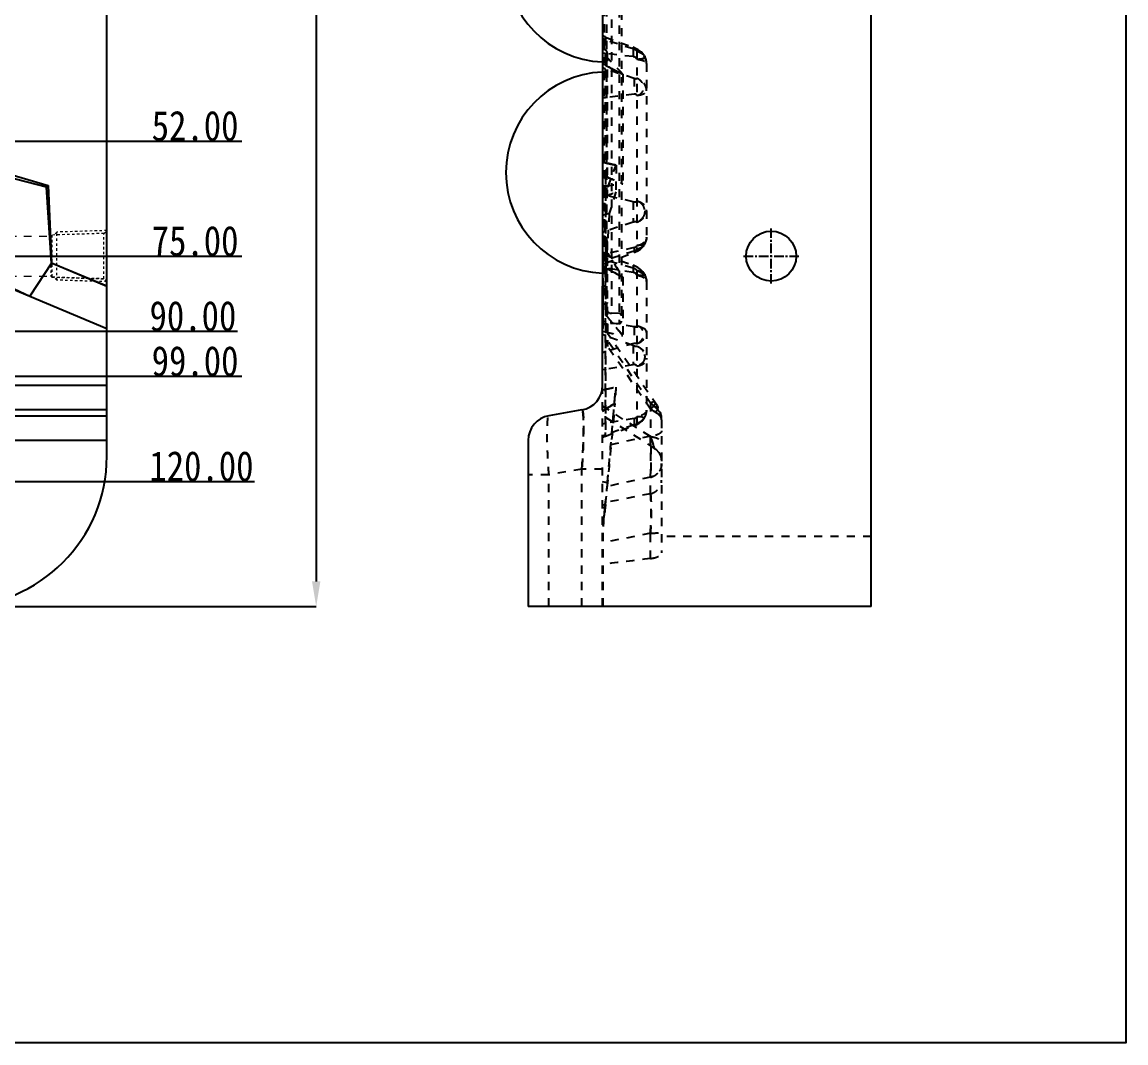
# Model space of a CAD drawing. Header units: millimetres. Extents: x 2667 to 4588, y -8940 to -2822.
# Drawn here: x 3522.6 to 3743.2, y -5949.6 to -5745.6 of the extents above; entities that cross this region are included whole.
import ezdxf

# ---------------------------------------------------------------- set-up
doc = ezdxf.new("R2010")
doc.units = ezdxf.units.MM
doc.header["$LTSCALE"] = 16.335
doc.header["$PDMODE"] = 3
doc.header["$PDSIZE"] = 8
doc.linetypes.add('CENTER', pattern=[0.6, 0.375, -0.075, 0.075, -0.075])
doc.linetypes.add('HIDDEN', pattern=[0.2, 0.1, -0.1])
doc.layers.get('0').update_dxf_attribs({"linetype": 'CONTINUOUS'})
doc.layers.get('Defpoints').update_dxf_attribs({"linetype": 'CONTINUOUS'})
doc.layers.add('cool', color=153, linetype='HIDDEN', lineweight=9)
doc.layers.add('dim', color=82, linetype='CONTINUOUS', lineweight=9)
doc.layers.add('DEFAULT_2', color=8, linetype='HIDDEN')
doc.styles.get("Standard").update_dxf_attribs({"font": 'txt', "width": 0.85})
doc.dimstyles.new('mold', dxfattribs={"dimtxt": 10, "dimasz": 5, "dimexe": 0, "dimexo": 0, "dimgap": 0, "dimtad": 1, "dimzin": 1, "dimdsep": 46, "dimtxsty": 'Standard', "dimcen": 0, "dimclrd": 4, "dimclre": 4, "dimclrt": 6, "dimazin": 0, "dimtfac": 1, "dimtofl": 0, "dimtmove": 0, "dimatfit": 3, "dimfxl": 0, "dimarcsym": 0})

# ---------------------------------------------------------------- blocks, each defined once
blk = doc.blocks.new('cool_jt_f11')
at = {"layer": 'cool', "ltscale": 0.3}
for p, q in [((0, 5.11), (0.58, 4.53)), ((0, 5.11), (10, 4.8)), ((0.58, 4.53), (0.58, -4.53)), ((11, 4.21), (0.58, 4.53)), ((0.58, 4.53), (11, 4.21)), ((10, 4.8), (10.58, 4.22)), ((10, 4.8), (10, -4.8)), ((11.21, 4), (11, 4.21)), ((11, -4.21), (11, 4.21)), ((11.21, -4), (11.21, 4)), ((0.58, -4.53), (11, -4.21)), ((10, -4.8), (10.58, -4.22)), ((11, -4.21), (11.21, -4)), ((0.58, -4.53), (0, -5.11)), ((0, -5.11), (10, -4.8))]:
    blk.add_line(p, q, dxfattribs=at)
blk = doc.blocks.new('02')
at = {"color": 1, "linetype": 'CENTER', "ltscale": 1.803734}
blk.add_line((2807.47, 2890.51), (3167.47, 2890.51), dxfattribs=at)
at = {"layer": 'cool', "ltscale": 0.932966}
for p, q in [((2818.68, 2894.51), (3156.26, 2894.51)), ((2818.68, 2886.51), (3156.26, 2886.51))]:
    blk.add_line(p, q, dxfattribs=at)
at = {"layer": 'cool', "ltscale": 0.932966, "rotation": 180}
blk.add_blockref('cool_jt_f11', (3167.47, 2890.51), dxfattribs=at)
blk = doc.blocks.new('*D413')
at = {"color": 4, "linetype": 'Continuous', "lineweight": -2}
for p, q in [((3495.37, -5572.4), (3581.4, -5572.4)), ((3581.4, -5577.4), (3581.4, -5857.4)), ((3489.33, -5862.4), (3581.4, -5862.4))]:
    blk.add_line(p, q, dxfattribs=at)
at = {"color": 4}
for points in [[(3580.57, -5577.4), (3582.24, -5577.4), (3581.4, -5572.4)], [(3580.57, -5857.4), (3582.24, -5857.4), (3581.4, -5862.4)]]:
    blk.add_solid(points, dxfattribs=at)
at = {"layer": 'Defpoints', "color": 0}
for p in [(3495.37, -5572.4), (3489.33, -5862.4), (3581.4, -5862.4)]:
    blk.add_point(p, dxfattribs=at)
at = {"color": 6, "insert": (3576.4, -5675.22), "char_height": 10, "attachment_point": 5, "rotation": 90}
blk.add_mtext('290.00', dxfattribs=at)
blk = doc.blocks.new('*D423')
at = {"layer": 'Defpoints', "color": 0}
for p in [(3359.56, -5717.4), (3499.96, -5769.4), (3547.85, -5769.4)]:
    blk.add_point(p, dxfattribs=at)
at = {"layer": 'dim', "color": 4, "lineweight": -2}
blk.add_line((3499.96, -5769.4), (3566.55, -5769.4), dxfattribs=at)
at = {"layer": 'dim', "color": 6, "insert": (3557.2, -5766.4), "char_height": 6, "attachment_point": 5}
blk.add_mtext('52.00', dxfattribs=at)
blk = doc.blocks.new('*D424')
at = {"layer": 'Defpoints', "color": 0}
for p in [(3359.56, -5717.4), (3481.71, -5792.4), (3547.85, -5792.4)]:
    blk.add_point(p, dxfattribs=at)
at = {"layer": 'dim', "color": 4, "lineweight": -2}
blk.add_line((3481.71, -5792.4), (3566.55, -5792.4), dxfattribs=at)
at = {"layer": 'dim', "color": 6, "insert": (3557.2, -5789.4), "char_height": 6, "attachment_point": 5}
blk.add_mtext('75.00', dxfattribs=at)
blk = doc.blocks.new('*D425')
at = {"layer": 'Defpoints', "color": 0}
for p in [(3359.56, -5717.4), (3461.96, -5807.4), (3547.85, -5807.4)]:
    blk.add_point(p, dxfattribs=at)
at = {"layer": 'dim', "color": 4, "lineweight": -2}
blk.add_line((3461.96, -5807.4), (3565.7, -5807.4), dxfattribs=at)
at = {"layer": 'dim', "color": 6, "insert": (3556.77, -5804.4), "char_height": 6, "attachment_point": 5}
blk.add_mtext('90.00', dxfattribs=at)
blk = doc.blocks.new('*D426')
at = {"layer": 'Defpoints', "color": 0}
for p in [(3359.56, -5717.4), (3391.96, -5816.4), (3547.85, -5816.4)]:
    blk.add_point(p, dxfattribs=at)
at = {"layer": 'dim', "color": 4, "lineweight": -2}
blk.add_line((3391.96, -5816.4), (3566.55, -5816.4), dxfattribs=at)
at = {"layer": 'dim', "color": 6, "insert": (3557.2, -5813.4), "char_height": 6, "attachment_point": 5}
blk.add_mtext('99.00', dxfattribs=at)
blk = doc.blocks.new('*D427')
at = {"layer": 'Defpoints', "color": 0}
for p in [(3359.56, -5717.4), (3518.36, -5837.4), (3547.85, -5837.4)]:
    blk.add_point(p, dxfattribs=at)
at = {"layer": 'dim', "color": 4, "lineweight": -2}
blk.add_line((3518.36, -5837.4), (3569.1, -5837.4), dxfattribs=at)
at = {"layer": 'dim', "color": 6, "insert": (3558.47, -5834.4), "char_height": 6, "attachment_point": 5}
blk.add_mtext('120.00', dxfattribs=at)

msp = doc.modelspace()

# ---------------------------------------------------------------- linework, layer by layer
at = {"color": 7, "linetype": 'Continuous'}
for p, q in [((3692.317, -5862.397), (3692.317, -5572.397)), ((3539.564, -5832.397), (3539.564, -5602.397)), ((3638.627, -5681.045), (3638.627, -5798.391)), ((3527.493, -5778.587), (3510.532, -5774.245)), ((3512.016, -5773.652), (3527.857, -5778.302)), ((3527.493, -5778.587), (3527.857, -5778.302)), ((3528.488, -5793.827), (3527.493, -5778.587)), ((3527.857, -5778.302), (3528.514, -5793.753)), ((3528.519, -5793.794), (3524.168, -5800.407)), ((3528.477, -5793.779), (3528.514, -5793.753)), ((3528.514, -5793.753), (3539.564, -5798.391)), ((3539.564, -5798.43), (3528.519, -5793.794)), ((3638.727, -5798.43), (3638.627, -5798.391)), ((3638.627, -5818.201), (3638.627, -5798.43)), ((3638.727, -5806.87), (3638.727, -5798.43)), ((3539.564, -5806.909), (3520.879, -5799.066)), ((3521.036, -5798.956), (3524.168, -5800.407)), ((3524.168, -5800.407), (3539.564, -5806.87)), ((3638.727, -5799.042), (3638.627, -5799.066)), ((3638.727, -5806.87), (3638.627, -5806.909)), ((3512.111, -5818.201), (3539.564, -5818.201)), ((3539.564, -5823.125), (3512.111, -5823.125)), ((3634.495, -5823.125), (3627.909, -5824.287)), ((3513.272, -5824.287), (3539.564, -5824.287)), ((3539.564, -5829.211), (3513.272, -5829.211)), ((3623.777, -5829.211), (3623.777, -5862.397)), ((3692.317, -5862.397), (3623.777, -5862.397))]:
    msp.add_line(p, q, dxfattribs=at)
at = {"color": 1, "linetype": 'CENTER', "ltscale": 0.310989}
for p, q in [((3672.317, -5797.897), (3672.317, -5786.897)), ((3666.817, -5792.397), (3677.817, -5792.397))]:
    msp.add_line(p, q, dxfattribs=at)
msp.add_lwpolyline([(3112.835, -5493.693), (3743.206, -5493.693), (3743.206, -5949.604), (3112.835, -5949.604)], close=True)
msp.add_circle((3672.317, -5792.397), 5)
at = {"color": 7, "linetype": 'Continuous'}
for centre, radius, start, end in [((3639.415, -5733.502), 20.1, 92.25433, 267.74567), ((3639.415, -5775.712), 20.1, 92.25433, 267.74567), ((3633.627, -5818.201), 5, 280, 0), ((3628.777, -5829.211), 5, 100, 180), ((3509.564, -5832.397), 30, 270, 0)]:
    msp.add_arc(centre, radius, start, end, dxfattribs=at)
at = {"layer": 'DEFAULT_2', "color": 8, "linetype": 'HIDDEN'}
for p, q in [((3641.936, -5618.923), (3641.936, -5805.87)), ((3642.43, -5619.425), (3642.43, -5805.368)), ((3639.415, -5621.982), (3639.415, -5802.811)), ((3640.402, -5620.977), (3640.402, -5803.816)), ((3638.924, -5713.408), (3638.924, -5753.596)), ((3639.115, -5748.594), (3638.627, -5748.367)), ((3639.115, -5749.173), (3638.627, -5748.973)), ((3639.115, -5748.594), (3639.115, -5773.749)), ((3639.227, -5748.658), (3639.115, -5748.594)), ((3639.227, -5748.658), (3639.227, -5773.768)), ((3639.227, -5748.658), (3644.718, -5750.656)), ((3644.718, -5750.985), (3639.227, -5749.228)), ((3639.115, -5751.911), (3638.627, -5751.841)), ((3644.718, -5752.54), (3639.227, -5751.93)), ((3639.577, -5751.835), (3639.577, -5776.184)), ((3645.104, -5750.817), (3644.718, -5750.656)), ((3644.718, -5750.656), (3644.718, -5752.54)), ((3645.453, -5751.436), (3645.453, -5791.063)), ((3646.976, -5752.331), (3646.976, -5752.331)), ((3638.79, -5753.943), (3638.627, -5753.834)), ((3638.627, -5753.834), (3638.952, -5754.053)), ((3639.115, -5754.988), (3638.627, -5754.788)), ((3639.115, -5754.162), (3638.79, -5753.943)), ((3638.952, -5754.053), (3639.115, -5754.162)), ((3639.227, -5754.253), (3639.31, -5754.297)), ((3639.31, -5754.297), (3639.414, -5754.351)), ((3639.414, -5754.351), (3639.577, -5754.436)), ((3639.577, -5754.436), (3640.377, -5754.855)), ((3647.427, -5753.914), (3647.427, -5788.585)), ((3638.924, -5755.618), (3638.924, -5795.806)), ((3644.949, -5756.874), (3639.227, -5755.044)), ((3640.377, -5754.855), (3641.124, -5755.245)), ((3641.124, -5755.245), (3641.534, -5755.458)), ((3641.534, -5755.458), (3642.429, -5755.925)), ((3642.429, -5755.925), (3642.698, -5756.065)), ((3642.698, -5756.065), (3642.698, -5777.945)), ((3644.949, -5756.874), (3644.949, -5760.038)), ((3639.115, -5760.737), (3638.627, -5760.812)), ((3644.949, -5760.038), (3639.227, -5760.717)), ((3638.627, -5773.652), (3639.115, -5773.749)), ((3639.227, -5773.768), (3639.415, -5773.81)), ((3639.415, -5773.81), (3639.577, -5773.847)), ((3639.661, -5778.587), (3641.339, -5774.245)), ((3639.115, -5775.357), (3639.115, -5828.405)), ((3639.227, -5776.462), (3639.227, -5828.342)), ((3639.227, -5776.462), (3639.422, -5776.546)), ((3639.661, -5778.587), (3638.627, -5778.302)), ((3638.627, -5778.447), (3639.115, -5778.375)), ((3638.728, -5793.827), (3639.661, -5778.587)), ((3639.115, -5780.239), (3638.627, -5780.095)), ((3638.627, -5780.713), (3639.115, -5780.489)), ((3638.79, -5780.638), (3638.627, -5780.713)), ((3638.861, -5780.606), (3638.79, -5780.638)), ((3638.953, -5780.564), (3638.861, -5780.606)), ((3639.115, -5780.489), (3638.953, -5780.564)), ((3644.719, -5781.542), (3639.227, -5780.279)), ((3639.415, -5780.354), (3639.227, -5780.434)), ((3641.287, -5779.55), (3639.94, -5783.892)), ((3644.719, -5781.542), (3644.719, -5785.636)), ((3639.94, -5783.892), (3638.627, -5784.254)), ((3639.94, -5783.892), (3639.073, -5798.956)), ((3644.719, -5785.636), (3639.227, -5787.392)), ((3639.115, -5787.448), (3638.627, -5787.648)), ((3639.577, -5789.447), (3639.577, -5804.308)), ((3639.115, -5792.141), (3638.627, -5791.913)), ((3639.115, -5792.002), (3638.627, -5792.142)), ((3639.227, -5792.205), (3639.115, -5792.141)), ((3644.949, -5790.683), (3639.227, -5791.963)), ((3644.949, -5791.377), (3639.227, -5793.207)), ((3639.227, -5793.777), (3644.949, -5791.695)), ((3639.227, -5792.205), (3644.712, -5794.201)), ((3644.949, -5790.683), (3644.949, -5791.695)), ((3646.806, -5790.413), (3646.806, -5790.413)), ((3639.115, -5793.185), (3638.627, -5793.008)), ((3639.115, -5793.263), (3638.627, -5793.463)), ((3638.731, -5793.779), (3638.627, -5793.753)), ((3639.115, -5793.841), (3638.627, -5794.069)), ((3638.79, -5794.395), (3638.627, -5794.28)), ((3638.627, -5794.28), (3638.952, -5794.51)), ((3638.727, -5798.43), (3638.727, -5793.794)), ((3639.115, -5794.624), (3638.79, -5794.395)), ((3638.952, -5794.51), (3639.115, -5794.624)), ((3639.227, -5793.777), (3639.115, -5793.841)), ((3644.713, -5794.795), (3639.227, -5793.235)), ((3644.713, -5794.201), (3644.713, -5795.661)), ((3639.115, -5794.71), (3638.627, -5794.604)), ((3639.227, -5794.72), (3639.414, -5794.823)), ((3644.713, -5795.661), (3639.227, -5794.739)), ((3639.414, -5794.823), (3639.577, -5794.913)), ((3639.577, -5794.913), (3640.035, -5795.164)), ((3640.035, -5795.164), (3640.377, -5795.351)), ((3640.377, -5795.351), (3641.012, -5795.699)), ((3641.012, -5795.699), (3641.534, -5795.983)), ((3641.534, -5795.983), (3642.429, -5796.471)), ((3642.429, -5796.471), (3642.698, -5796.617)), ((3642.698, -5796.617), (3642.698, -5808.278)), ((3645.453, -5795.281), (3645.453, -5825.846)), ((3647.033, -5796.006), (3647.033, -5796.006)), ((3638.627, -5798.391), (3638.627, -5798.43)), ((3647.427, -5797.492), (3647.427, -5823.174)), ((3639.073, -5798.956), (3638.727, -5799.042)), ((3639.073, -5798.956), (3638.727, -5800.407)), ((3639.115, -5805.533), (3638.627, -5805.428)), ((3639.227, -5804.054), (3639.492, -5804.378)), ((3644.953, -5806.525), (3639.227, -5805.563)), ((3641.936, -5803.843), (3640.402, -5803.816)), ((3641.936, -5805.87), (3638.627, -5805.928)), ((3638.627, -5807.402), (3639.115, -5807.532)), ((3639.627, -5805.903), (3639.627, -5810.468)), ((3644.953, -5806.525), (3644.953, -5809.824)), ((3639.115, -5808.277), (3638.627, -5808.059)), ((3644.724, -5810.249), (3639.227, -5808.337)), ((3644.953, -5809.824), (3639.227, -5811.481)), ((3649.547, -5822.272), (3639.627, -5807.843)), ((3648.204, -5821.788), (3639.627, -5809.313)), ((3639.115, -5811.532), (3638.627, -5811.713)), ((3648.204, -5822.943), (3639.627, -5810.468)), ((3644.724, -5810.249), (3644.724, -5814.086)), ((3644.724, -5814.086), (3639.227, -5815.01)), ((3639.115, -5815.039), (3638.627, -5815.144)), ((3638.627, -5862.397), (3638.627, -5818.201)), ((3641.002, -5821.81), (3641.271, -5818.569)), ((3639.115, -5819.049), (3638.627, -5819.209)), ((3648.204, -5828.446), (3638.627, -5822.374)), ((3638.627, -5823.365), (3639.115, -5823.027)), ((3638.953, -5823.139), (3638.79, -5823.252)), ((3639.115, -5823.027), (3638.953, -5823.139)), ((3639.866, -5822.565), (3639.227, -5822.937)), ((3640.142, -5822.405), (3639.866, -5822.565)), ((3640.504, -5822.193), (3640.142, -5822.405)), ((3641.139, -5821.821), (3640.504, -5822.193)), ((3640.994, -5821.909), (3641.002, -5821.81)), ((3648.204, -5821.788), (3648.204, -5828.446)), ((3638.79, -5823.252), (3638.627, -5823.365)), ((3649.033, -5830.807), (3638.627, -5824.209)), ((3644.945, -5824.846), (3639.227, -5825.807)), ((3644.945, -5824.846), (3644.945, -5826.26)), ((3646.705, -5825.126), (3646.705, -5825.126)), ((3650.427, -5825.105), (3650.427, -5851.65)), ((3639.115, -5825.836), (3638.627, -5825.942)), ((3644.945, -5826.126), (3639.227, -5828.1)), ((3639.227, -5828.342), (3644.945, -5826.26)), ((3639.115, -5828.161), (3638.627, -5828.377)), ((3648.204, -5828.39), (3638.627, -5830.411)), ((3639.115, -5828.405), (3638.627, -5828.633)), ((3639.227, -5828.342), (3639.115, -5828.405)), ((3627.909, -5836.104), (3623.777, -5836.104)), ((3634.495, -5834.943), (3627.909, -5836.104)), ((3627.909, -5862.397), (3627.909, -5836.104)), ((3638.627, -5834.943), (3634.495, -5834.943)), ((3634.495, -5862.397), (3634.495, -5834.943)), ((3648.204, -5836.578), (3638.627, -5838.598)), ((3639.585, -5837.705), (3638.627, -5837.499)), ((3648.204, -5839.877), (3648.204, -5836.578)), ((3648.204, -5839.877), (3638.627, -5841.751)), ((3639.221, -5842.015), (3638.627, -5842.143)), ((3639.042, -5842.829), (3639.105, -5842.192)), ((3639.105, -5842.192), (3639.145, -5841.803)), ((3638.797, -5845.401), (3638.627, -5845.372)), ((3638.727, -5846.203), (3638.797, -5845.401)), ((3638.727, -5862.397), (3638.727, -5846.203)), ((3648.204, -5847.777), (3638.627, -5849.65)), ((3638.727, -5849.082), (3638.627, -5849.099)), ((3648.204, -5852.815), (3648.204, -5847.777)), ((3692.317, -5848.397), (3650.427, -5848.397))]:
    msp.add_line(p, q, dxfattribs=at)
for points in [[(3646.975, -5752.33), (3646.772, -5752.049), (3646.325, -5751.597), (3645.77, -5751.186), (3645.104, -5750.817)], [(3644.949, -5791.695), (3645.099, -5791.636), (3645.658, -5791.36), (3646.146, -5791.04), (3646.568, -5790.681), (3646.806, -5790.413)], [(3647.034, -5796.008), (3646.703, -5795.552), (3646.221, -5795.086), (3645.647, -5794.669), (3644.984, -5794.312), (3644.712, -5794.201)], [(3644.945, -5826.26), (3645.339, -5826.097), (3645.955, -5825.758), (3646.478, -5825.359), (3646.705, -5825.126)], [(3649.034, -5830.807), (3649.281, -5830.982), (3649.897, -5831.637), (3650.29, -5832.444), (3650.427, -5833.333)]]:
    msp.add_lwpolyline(points, dxfattribs=at)
for centre, radius, start, end in [((3638.798, -5749.946), 0.836, 59.17526, 67.74546), ((3638.865, -5753.687), 1.794, 78.3521, 81.97531), ((3637.387, -5753.7), 2.277, 29.77531, 36.06484), ((4744.364, -4720.398), 1512.043, 223.038954, 223.231316), ((3637.542, -5753.61), 2.097, 26.60521, 29.74474), ((3644.427, -5753.914), 3, 0.00002, 31.86397), ((3639.415, -5733.502), 20.1, 267.74567, 268.6024), ((3638.912, -5754.098), 0.502, 0.0011, 88.60243), ((3638.694, -5754.789), 0.755, 50.64707, 56.09435), ((3638.65, -5754.842), 0.825, 45.58902, 50.64637), ((4311.677, -4469.981), 1449.67, 242.363257, 242.517996), ((3637.691, -5753.536), 1.931, 22.74334, 26.60548), ((3639.415, -5775.712), 20.1, 91.3976, 92.25433), ((3638.912, -5755.115), 0.502, 271.39757, 359.9989), ((3638.798, -5755.762), 0.836, 59.17526, 67.74546), ((3638.863, -5759.066), 1.69, 278.56559, 282.42023), ((3886.316, -5203.021), 624.41, 246.689307, 247.035655), ((3638.905, -5774.681), 0.7, 310.29325, 317.93893), ((3891.283, -5191.389), 637.058, 246.712124, 247.03253), ((3519.849, -4752.07), 1033.205, 276.634837, 276.828649), ((3638.081, -5778.23), 2.484, 294.59613, 297.46596), ((3638.026, -5778.114), 2.613, 294.63362, 296.02124), ((3638.136, -5778.338), 2.363, 296.01801, 297.50056), ((3638.798, -5786.674), 0.836, 292.25454, 300.82474), ((3644.429, -5788.586), 2.998, 322.45332, 359.87074), ((3634.517, -5793.874), 5.418, 26.56978, 29.61939), ((5002.04, -4922.322), 1616.231, 212.519924, 212.748092), ((3635.573, -5793.342), 4.235, 24.83511, 26.52756), ((3636.353, -5792.983), 3.376, 22.5585, 24.85157), ((3638.814, -5794.014), 0.882, 62.08421, 70.03806), ((3638.798, -5792.489), 0.836, 292.25454, 300.82474), ((3639.415, -5775.712), 20.1, 267.74567, 268.6024), ((3638.912, -5796.308), 0.502, 0.0011, 88.60243), ((3638.677, -5795.245), 0.76, 49.26652, 54.78255), ((3638.624, -5795.306), 0.84, 44.19371, 49.26695), ((4020.448, -5101.118), 791.463, 241.20574, 241.492064), ((3644.427, -5797.492), 3, 0.00003, 29.65212), ((3640.42, -5802.811), 1.005, 180, 269), ((4474.329, -5121.422), 1078.601, 219.263372, 219.553798), ((4480.082, -5116.687), 1086.053, 219.286795, 219.553148), ((3641.927, -5804.345), 0.502, 0, 89), ((3641.927, -5805.368), 0.502, 271, 0), ((3758.719, -5231.897), 587.942, 258.273678, 258.618917), ((3638.785, -5809.018), 0.812, 57.01145, 65.99546), ((3638.812, -5810.712), 0.874, 290.29379, 298.3428), ((2049.739, -5687.991), 1596.879, 354.620411, 355.309657), ((5255.34, -5886.023), 1615.477, 177.606933, 177.722381), ((3638.928, -5818.48), 0.599, 288.19085, 299.92363), ((3638.544, -5822.204), 1.002, 304.77844, 313.00024), ((2568.211, -5730.071), 1076.844, 354.032976, 355.112296), ((3418.427, -5442.114), 440.203, 300.10511, 300.39323), ((2111.765, -5693.627), 1534.6, 355.06977, 355.204889), ((3644.428, -5823.174), 2.999, 319.39531, 359.87218), ((3631.403, -5843.197), 27.214, 50.92949, 51.87791), ((3633.963, -5840.001), 23.12, 49.79675, 50.8628), ((3636.848, -5836.628), 18.681, 48.62632, 49.87595), ((3645.427, -5825.105), 5, 360, 34.50852), ((2158.712, -5697.758), 1487.471, 354.601432, 355.072901), ((3638.786, -5827.417), 0.814, 293.85773, 302.81014), ((3367.508, -5835.086), 280.775, 0.96936, 1.36653), ((3998.348, -5878.325), 361.055, 173.54027, 174.768), ((3979.942, -5876.364), 342.545, 173.51983, 174.20932), ((3970.182, -5881.24), 333.277, 173.24109, 174.00485), ((4012.106, -5879.609), 374.873, 174.36956, 174.76439)]:
    msp.add_arc(centre, radius, start, end, dxfattribs=at)
for centre, major_axis, ratio, start_param, end_param in [((3662.305, -5722.828), (171.115, -73.203), 0.1891662, -1.6284128, -1.6255428), ((3651.772, -5727.563), (5.817, 103.562), 0.0844292, -4.2400244, -4.1817517), ((3662.142, -5728.095), (171.121, 73.206), 0.1891662, -1.7889496, -1.7860801), ((3663.64, -5724.078), (170.762, -43.873), 0.3916533, -1.6167711, -1.6138971), ((3660.808, -5726.846), (170.868, 43.9), 0.3916533, -1.8006062, -1.7977405), ((3736.642, -5727.384), (293.819, 31.402), 0.2452792, -1.9369922, -1.9333856), ((3703.251, -5897.397), (182.863, 6.425), 0.2656471, 1.8672242, 1.9226519)]:
    msp.add_ellipse(centre, major_axis=major_axis, ratio=ratio, start_param=start_param, end_param=end_param, dxfattribs=at)
for points, knots in [([(3639.577, -5751.835), (3639.577, -5751.692), (3639.488, -5751.397), (3639.249, -5751.202), (3639.115, -5751.143)], [0, 0, 0, 0, 0.4933946, 1, 1, 1, 1]), ([(3639.577, -5753.246), (3639.577, -5753.078), (3639.48, -5752.76), (3639.317, -5752.484), (3639.227, -5752.36)], [0, 0, 0, 0, 0.5231568, 1, 1, 1, 1]), ([(3645.453, -5751.436), (3645.451, -5751.389), (3645.355, -5751.289), (3645.183, -5751.181), (3644.958, -5751.072), (3644.798, -5751.01), (3644.718, -5750.985)], [0, 0, 0, 0, 0.1612059, 0.4151036, 0.7148249, 1, 1, 1, 1]), ([(3645.453, -5753.04), (3645.452, -5752.971), (3645.384, -5752.824), (3645.189, -5752.684), (3644.962, -5752.586), (3644.798, -5752.549), (3644.718, -5752.54)], [0, 0, 0, 0, 0.2198222, 0.4721866, 0.7462656, 1, 1, 1, 1]), ([(3647.427, -5753.914), (3647.427, -5753.645), (3647.33, -5753.098), (3646.913, -5752.365), (3646.269, -5751.78), (3645.735, -5751.526), (3645.453, -5751.436)], [0, 0, 0, 0, 0.2384812, 0.4829091, 0.7367784, 1, 1, 1, 1]), ([(3645.453, -5751.436), (3645.63, -5751.49), (3645.956, -5751.619), (3646.402, -5751.824), (3646.742, -5752.058), (3646.918, -5752.239), (3646.975, -5752.331)], [0, 0, 0, 0, 0.3101903, 0.5849569, 0.8190883, 1, 1, 1, 1]), ([(3645.453, -5753.04), (3645.585, -5753.053), (3645.838, -5753.064), (3646.197, -5753.064), (3646.503, -5752.999), (3646.802, -5752.925), (3647.043, -5752.743), (3647.059, -5752.492), (3647.008, -5752.384), (3646.976, -5752.331)], [0, 0, 0, 0, 0.1948189, 0.3712744, 0.523605, 0.6504152, 0.830144, 0.9083656, 1, 1, 1, 1]), ([(3646.976, -5752.331), (3647.009, -5752.384), (3647.059, -5752.492), (3647.043, -5752.743), (3646.802, -5752.925), (3646.503, -5752.999), (3646.197, -5753.064), (3645.838, -5753.064), (3645.585, -5753.053), (3645.453, -5753.04)], [0, 0, 0, 0, 0.091626, 0.1698453, 0.3495809, 0.4763948, 0.6287276, 0.8051851, 1, 1, 1, 1]), ([(3639.547, -5753.018), (3639.561, -5753.075), (3639.574, -5753.151), (3639.577, -5753.227), (3639.577, -5753.246)], [0, 0, 0, 0, 0.7577036, 1, 1, 1, 1]), ([(3645.453, -5753.04), (3645.722, -5753.071), (3646.208, -5753.15), (3646.767, -5753.316), (3647.107, -5753.489), (3647.283, -5753.618), (3647.398, -5753.759), (3647.427, -5753.865), (3647.427, -5753.914)], [0, 0, 0, 0, 0.3572555, 0.6492386, 0.7650155, 0.8598629, 0.9359758, 1, 1, 1, 1]), ([(3644.949, -5756.874), (3645.003, -5756.891), (3645.11, -5756.919), (3645.242, -5756.939), (3645.34, -5756.942), (3645.395, -5756.935), (3645.439, -5756.919), (3645.452, -5756.894), (3645.453, -5756.883)], [0, 0, 0, 0, 0.3136398, 0.6207267, 0.7515172, 0.8577945, 0.9367778, 1, 1, 1, 1]), ([(3645.453, -5760.287), (3645.645, -5760.259), (3646.019, -5760.146), (3646.479, -5759.789), (3646.776, -5759.291), (3646.876, -5758.712), (3646.771, -5758.119), (3646.476, -5757.576), (3646.026, -5757.14), (3645.65, -5756.949), (3645.453, -5756.883)], [0, 0, 0, 0, 0.1228994, 0.2425581, 0.3615253, 0.4826015, 0.6076838, 0.7368446, 0.8684974, 1, 1, 1, 1]), ([(3647.427, -5759.361), (3647.427, -5759.092), (3647.33, -5758.545), (3646.913, -5757.812), (3646.269, -5757.227), (3645.735, -5756.973), (3645.453, -5756.883)], [0, 0, 0, 0, 0.2384812, 0.4829091, 0.7367784, 1, 1, 1, 1]), ([(3645.453, -5760.287), (3645.452, -5760.242), (3645.409, -5760.146), (3645.272, -5760.07), (3645.115, -5760.033), (3645.003, -5760.032), (3644.949, -5760.038)], [0, 0, 0, 0, 0.2202254, 0.4636485, 0.735756, 1, 1, 1, 1]), ([(3645.453, -5760.287), (3645.722, -5760.255), (3646.209, -5760.171), (3646.768, -5759.994), (3647.108, -5759.811), (3647.285, -5759.673), (3647.398, -5759.524), (3647.427, -5759.412), (3647.427, -5759.361)], [0, 0, 0, 0, 0.3533272, 0.6433198, 0.7591686, 0.8549946, 0.9331233, 1, 1, 1, 1]), ([(3639.115, -5775.357), (3639.244, -5775.308), (3639.474, -5775.159), (3639.577, -5774.896), (3639.577, -5774.774)], [0, 0, 0, 0, 0.5308845, 1, 1, 1, 1]), ([(3639.358, -5775.215), (3639.341, -5775.23), (3639.266, -5775.288), (3639.182, -5775.332), (3639.115, -5775.357)], [0, 0, 0, 0, 0.2435236, 1, 1, 1, 1]), ([(3639.227, -5776.462), (3639.303, -5776.475), (3639.436, -5776.475), (3639.563, -5776.341), (3639.577, -5776.24), (3639.577, -5776.184)], [0, 0, 0, 0, 0.44505, 0.6775774, 1, 1, 1, 1]), ([(3639.115, -5778.375), (3639.125, -5778.374), (3639.162, -5778.368), (3639.2, -5778.361), (3639.227, -5778.355)], [0, 0, 0, 0, 0.2640788, 1, 1, 1, 1]), ([(3644.719, -5781.542), (3644.796, -5781.559), (3644.953, -5781.581), (3645.147, -5781.578), (3645.289, -5781.547), (3645.375, -5781.509), (3645.437, -5781.449), (3645.452, -5781.395), (3645.453, -5781.369)], [0, 0, 0, 0, 0.2849976, 0.5708759, 0.6977031, 0.8081047, 0.9043106, 1, 1, 1, 1]), ([(3645.453, -5781.369), (3645.462, -5781.365), (3645.484, -5781.37), (3645.503, -5781.375), (3645.512, -5781.38)], [0, 0, 0, 0, 0.4822254, 1, 1, 1, 1]), ([(3645.453, -5781.369), (3645.728, -5781.432), (3646.239, -5781.602), (3646.883, -5782.007), (3647.318, -5782.528), (3647.427, -5782.945), (3647.427, -5783.139)], [0, 0, 0, 0, 0.2982157, 0.5641836, 0.7944865, 1, 1, 1, 1]), ([(3645.453, -5785.617), (3645.681, -5785.541), (3646.118, -5785.317), (3646.636, -5784.797), (3646.972, -5784.146), (3647.09, -5783.429), (3646.974, -5782.72), (3646.699, -5782.193), (3646.378, -5781.854), (3646, -5781.583), (3645.68, -5781.424), (3645.453, -5781.369)], [0, 0, 0, 0, 0.1269798, 0.2545719, 0.3817481, 0.5076346, 0.6317469, 0.7547721, 0.8155696, 0.8765351, 1, 1, 1, 1]), ([(3645.453, -5785.617), (3645.735, -5785.527), (3646.269, -5785.273), (3646.913, -5784.688), (3647.33, -5783.955), (3647.427, -5783.408), (3647.427, -5783.139)], [0, 0, 0, 0, 0.2632216, 0.5170909, 0.7615188, 1, 1, 1, 1]), ([(3645.512, -5781.383), (3645.62, -5781.392), (3645.836, -5781.441), (3646.129, -5781.607), (3646.367, -5781.847), (3646.591, -5782.095), (3646.789, -5782.363), (3646.925, -5782.669), (3647.016, -5782.993), (3647.044, -5783.216), (3647.049, -5783.328)], [0, 0, 0, 0, 0.1214562, 0.2462991, 0.3737232, 0.499494, 0.6224622, 0.74753, 0.8737558, 1, 1, 1, 1]), ([(3645.453, -5785.617), (3645.453, -5785.601), (3645.433, -5785.564), (3645.37, -5785.542), (3645.289, -5785.533), (3645.187, -5785.537), (3645.074, -5785.551), (3644.915, -5785.58), (3644.796, -5785.611), (3644.719, -5785.636)], [0, 0, 0, 0, 0.0623447, 0.1406321, 0.247081, 0.3786088, 0.528146, 0.6874168, 1, 1, 1, 1]), ([(3647.007, -5783.863), (3646.928, -5784.259), (3646.644, -5784.841), (3646.012, -5785.36), (3645.645, -5785.549), (3645.453, -5785.617)], [0, 0, 0, 0, 0.4972739, 0.7488875, 1, 1, 1, 1]), ([(3639.577, -5789.447), (3639.577, -5789.4), (3639.552, -5789.3), (3639.453, -5789.172), (3639.302, -5789.069), (3639.181, -5789.023), (3639.115, -5789.005)], [0, 0, 0, 0, 0.2059173, 0.4352712, 0.7003266, 1, 1, 1, 1]), ([(3645.453, -5791.063), (3645.735, -5790.973), (3646.269, -5790.719), (3646.913, -5790.134), (3647.33, -5789.401), (3647.427, -5788.854), (3647.427, -5788.585)], [0, 0, 0, 0, 0.2632206, 0.5170911, 0.7615199, 1, 1, 1, 1]), ([(3645.453, -5790.311), (3645.728, -5790.25), (3646.238, -5790.085), (3646.88, -5789.691), (3647.317, -5789.184), (3647.427, -5788.775), (3647.427, -5788.585)], [0, 0, 0, 0, 0.3007885, 0.5677494, 0.7970682, 1, 1, 1, 1]), ([(3647.427, -5788.593), (3647.426, -5788.902), (3647.294, -5789.536), (3646.93, -5790.069), (3646.708, -5790.298)], [0, 0, 0, 0, 0.4921412, 1, 1, 1, 1]), ([(3639.577, -5792.073), (3639.577, -5792.007), (3639.541, -5791.864), (3639.428, -5791.569), (3639.311, -5791.345), (3639.227, -5791.196)], [0, 0, 0, 0, 0.2063566, 0.4602689, 1, 1, 1, 1]), ([(3639.471, -5791.687), (3639.479, -5791.705), (3639.507, -5791.776), (3639.532, -5791.847), (3639.547, -5791.901)], [0, 0, 0, 0, 0.2596466, 1, 1, 1, 1]), ([(3639.547, -5791.901), (3639.552, -5791.917), (3639.566, -5791.973), (3639.577, -5792.031), (3639.577, -5792.073)], [0, 0, 0, 0, 0.2811752, 1, 1, 1, 1]), ([(3644.949, -5790.683), (3645.005, -5790.671), (3645.118, -5790.632), (3645.272, -5790.551), (3645.4, -5790.451), (3645.452, -5790.356), (3645.453, -5790.311)], [0, 0, 0, 0, 0.261632, 0.5425139, 0.7968504, 1, 1, 1, 1]), ([(3644.949, -5791.377), (3645.004, -5791.359), (3645.114, -5791.316), (3645.269, -5791.24), (3645.386, -5791.165), (3645.451, -5791.096), (3645.453, -5791.063)], [0, 0, 0, 0, 0.2858979, 0.5849881, 0.8382726, 1, 1, 1, 1]), ([(3646.806, -5790.413), (3646.824, -5790.389), (3646.848, -5790.349), (3646.839, -5790.292), (3646.812, -5790.26), (3646.77, -5790.235), (3646.685, -5790.206), (3646.541, -5790.188), (3646.329, -5790.187), (3646.069, -5790.209), (3645.771, -5790.252), (3645.562, -5790.29), (3645.453, -5790.311)], [0, 0, 0, 0, 0.0587131, 0.0819492, 0.1068426, 0.1374895, 0.1759776, 0.2790901, 0.4173771, 0.5875688, 0.7845394, 1, 1, 1, 1]), ([(3646.806, -5790.413), (3646.76, -5790.473), (3646.603, -5790.588), (3646.307, -5790.747), (3645.911, -5790.912), (3645.613, -5791.014), (3645.453, -5791.063)], [0, 0, 0, 0, 0.1500387, 0.3769031, 0.6678228, 1, 1, 1, 1]), ([(3645.453, -5795.281), (3645.452, -5795.227), (3645.364, -5795.109), (3645.114, -5794.943), (3644.879, -5794.842), (3644.713, -5794.795)], [0, 0, 0, 0, 0.1784736, 0.4332092, 1, 1, 1, 1]), ([(3645.453, -5796.19), (3645.451, -5796.045), (3645.239, -5795.851), (3644.961, -5795.724), (3644.794, -5795.675), (3644.713, -5795.661)], [0, 0, 0, 0, 0.4593538, 0.7403341, 1, 1, 1, 1]), ([(3645.453, -5795.281), (3645.554, -5795.308), (3645.748, -5795.37), (3646.102, -5795.489), (3646.425, -5795.602), (3646.695, -5795.739), (3646.849, -5795.829), (3646.961, -5795.915), (3647.017, -5795.977), (3647.034, -5796.008)], [0, 0, 0, 0, 0.1780074, 0.345891, 0.6370748, 0.7593168, 0.8603169, 0.9405247, 1, 1, 1, 1]), ([(3645.453, -5795.281), (3645.732, -5795.361), (3646.257, -5795.582), (3646.903, -5796.099), (3647.327, -5796.754), (3647.427, -5797.252), (3647.427, -5797.492)], [0, 0, 0, 0, 0.2751194, 0.5328016, 0.7723049, 1, 1, 1, 1]), ([(3647.034, -5796.008), (3647.017, -5795.977), (3646.961, -5795.915), (3646.793, -5795.787), (3646.475, -5795.63), (3646.012, -5795.427), (3645.646, -5795.334), (3645.453, -5795.281)], [0, 0, 0, 0, 0.0594955, 0.1394232, 0.3605256, 0.6587772, 1, 1, 1, 1]), ([(3645.453, -5796.19), (3645.576, -5796.208), (3645.81, -5796.239), (3646.144, -5796.269), (3646.436, -5796.276), (3646.679, -5796.265), (3646.865, -5796.232), (3646.994, -5796.186), (3647.069, -5796.099), (3647.049, -5796.034), (3647.034, -5796.008)], [0, 0, 0, 0, 0.2122349, 0.4060309, 0.5748226, 0.714491, 0.8221038, 0.8975421, 0.9483761, 1, 1, 1, 1]), ([(3647.034, -5796.008), (3647.049, -5796.034), (3647.068, -5796.099), (3646.995, -5796.187), (3646.865, -5796.232), (3646.721, -5796.26), (3646.576, -5796.265), (3646.448, -5796.269), (3646.307, -5796.274), (3646.097, -5796.27), (3645.81, -5796.238), (3645.575, -5796.209), (3645.453, -5796.19)], [0, 0, 0, 0, 0.0513037, 0.1023896, 0.1778315, 0.2854634, 0.35216, 0.4260745, 0.5063385, 0.5934801, 0.7876028, 1, 1, 1, 1]), ([(3645.453, -5796.19), (3645.725, -5796.236), (3646.221, -5796.357), (3646.78, -5796.609), (3647.115, -5796.865), (3647.338, -5797.111), (3647.427, -5797.346), (3647.427, -5797.492)], [0, 0, 0, 0, 0.3274506, 0.6054231, 0.722676, 0.8258178, 1, 1, 1, 1]), ([(3646.885, -5796.143), (3647.053, -5796.331), (3647.327, -5796.754), (3647.427, -5797.252), (3647.427, -5797.492)], [0, 0, 0, 0, 0.5126374, 1, 1, 1, 1]), ([(3639.115, -5801.928), (3639.179, -5801.918), (3639.297, -5801.892), (3639.458, -5801.836), (3639.577, -5801.752), (3639.577, -5801.69)], [0, 0, 0, 0, 0.3606978, 0.6533875, 1, 1, 1, 1]), ([(3639.358, -5801.869), (3639.34, -5801.875), (3639.261, -5801.901), (3639.179, -5801.918), (3639.115, -5801.928)], [0, 0, 0, 0, 0.2279308, 1, 1, 1, 1]), ([(3639.52, -5801.786), (3639.514, -5801.791), (3639.484, -5801.813), (3639.451, -5801.831), (3639.425, -5801.842)], [0, 0, 0, 0, 0.2223014, 1, 1, 1, 1]), ([(3639.577, -5801.69), (3639.577, -5801.698), (3639.571, -5801.736), (3639.543, -5801.767), (3639.52, -5801.786)], [0, 0, 0, 0, 0.2163748, 1, 1, 1, 1]), ([(3639.577, -5804.308), (3639.577, -5804.318), (3639.572, -5804.341), (3639.534, -5804.339), (3639.499, -5804.317), (3639.454, -5804.283), (3639.403, -5804.238), (3639.325, -5804.161), (3639.267, -5804.098), (3639.227, -5804.054)], [0, 0, 0, 0, 0.0604495, 0.1145455, 0.2020135, 0.3214415, 0.4653272, 0.6288795, 1, 1, 1, 1]), ([(3639.227, -5804.054), (3639.267, -5804.098), (3639.325, -5804.161), (3639.403, -5804.238), (3639.454, -5804.283), (3639.499, -5804.317), (3639.534, -5804.339), (3639.572, -5804.341), (3639.577, -5804.318), (3639.577, -5804.308)], [0, 0, 0, 0, 0.3711205, 0.5346728, 0.6785585, 0.7979865, 0.8854545, 0.9395505, 1, 1, 1, 1]), ([(3645.453, -5806.328), (3645.452, -5806.369), (3645.406, -5806.457), (3645.269, -5806.516), (3645.115, -5806.539), (3645.006, -5806.534), (3644.953, -5806.525)], [0, 0, 0, 0, 0.2100941, 0.4503871, 0.7270317, 1, 1, 1, 1]), ([(3644.953, -5806.525), (3645.006, -5806.534), (3645.115, -5806.539), (3645.269, -5806.516), (3645.406, -5806.457), (3645.452, -5806.369), (3645.453, -5806.328)], [0, 0, 0, 0, 0.2729679, 0.5496127, 0.7899061, 1, 1, 1, 1]), ([(3645.453, -5806.328), (3645.725, -5806.373), (3646.221, -5806.494), (3646.78, -5806.747), (3647.115, -5807.003), (3647.338, -5807.249), (3647.427, -5807.483), (3647.427, -5807.63)], [0, 0, 0, 0, 0.3274506, 0.6054231, 0.722676, 0.8258178, 1, 1, 1, 1]), ([(3645.453, -5809.876), (3645.649, -5809.816), (3646.026, -5809.633), (3646.476, -5809.194), (3646.768, -5808.638), (3646.872, -5808.026), (3646.772, -5807.422), (3646.479, -5806.894), (3646.022, -5806.503), (3645.646, -5806.366), (3645.453, -5806.328)], [0, 0, 0, 0, 0.1271829, 0.2556489, 0.3838614, 0.5104414, 0.6346408, 0.7567565, 0.8779848, 1, 1, 1, 1]), ([(3645.453, -5809.876), (3645.733, -5809.795), (3646.259, -5809.57), (3646.904, -5809.044), (3647.327, -5808.378), (3647.427, -5807.874), (3647.427, -5807.63)], [0, 0, 0, 0, 0.2734215, 0.5305447, 0.770743, 1, 1, 1, 1]), ([(3647.288, -5807.213), (3647.279, -5807.199), (3647.238, -5807.143), (3647.192, -5807.09), (3647.154, -5807.053)], [0, 0, 0, 0, 0.2405923, 1, 1, 1, 1]), ([(3647.427, -5807.63), (3647.427, -5807.594), (3647.415, -5807.447), (3647.352, -5807.306), (3647.288, -5807.213)], [0, 0, 0, 0, 0.2387851, 1, 1, 1, 1]), ([(3644.953, -5809.824), (3645.006, -5809.809), (3645.113, -5809.787), (3645.246, -5809.778), (3645.343, -5809.787), (3645.399, -5809.803), (3645.442, -5809.832), (3645.453, -5809.862), (3645.453, -5809.876)], [0, 0, 0, 0, 0.3033895, 0.600556, 0.7286091, 0.8355165, 0.9213779, 1, 1, 1, 1]), ([(3644.724, -5810.249), (3644.801, -5810.275), (3644.957, -5810.323), (3645.144, -5810.372), (3645.29, -5810.397), (3645.368, -5810.406), (3645.451, -5810.399), (3645.453, -5810.372)], [0, 0, 0, 0, 0.3229245, 0.6441445, 0.7808167, 0.8896793, 1, 1, 1, 1]), ([(3645.453, -5810.372), (3645.68, -5810.453), (3646.112, -5810.68), (3646.629, -5811.187), (3646.966, -5811.812), (3647.085, -5812.494), (3646.973, -5813.16), (3646.635, -5813.741), (3646.097, -5814.151), (3645.674, -5814.31), (3645.453, -5814.362)], [0, 0, 0, 0, 0.1321848, 0.2634777, 0.3916502, 0.5156052, 0.636405, 0.7552617, 0.8752933, 1, 1, 1, 1]), ([(3645.453, -5810.372), (3645.738, -5810.47), (3646.277, -5810.751), (3646.919, -5811.389), (3647.332, -5812.182), (3647.427, -5812.77), (3647.427, -5813.06)], [0, 0, 0, 0, 0.2547966, 0.5061554, 0.7541238, 1, 1, 1, 1]), ([(3646.99, -5812.025), (3647.009, -5812.104), (3647.066, -5812.417), (3647.047, -5812.744), (3646.988, -5812.973)], [0, 0, 0, 0, 0.2549121, 1, 1, 1, 1]), ([(3645.453, -5814.362), (3645.453, -5814.332), (3645.439, -5814.27), (3645.379, -5814.195), (3645.294, -5814.141), (3645.154, -5814.089), (3644.96, -5814.064), (3644.801, -5814.073), (3644.724, -5814.086)], [0, 0, 0, 0, 0.1068086, 0.2113519, 0.3253356, 0.4516228, 0.7283771, 1, 1, 1, 1]), ([(3646.988, -5812.973), (3646.944, -5813.146), (3646.803, -5813.48), (3646.52, -5813.836), (3646.223, -5814.042), (3645.9, -5814.219), (3645.638, -5814.329), (3645.453, -5814.362)], [0, 0, 0, 0, 0.2462925, 0.492172, 0.6150544, 0.7414182, 1, 1, 1, 1]), ([(3645.453, -5814.362), (3645.725, -5814.317), (3646.221, -5814.196), (3646.78, -5813.943), (3647.115, -5813.687), (3647.338, -5813.441), (3647.427, -5813.207), (3647.427, -5813.06)], [0, 0, 0, 0, 0.3274506, 0.6054231, 0.722676, 0.8258178, 1, 1, 1, 1]), ([(3641.272, -5818.569), (3641.26, -5818.852), (3641.215, -5819.936), (3641.171, -5821.02), (3641.139, -5821.821)], [0, 0, 0, 0, 0.2611099, 1, 1, 1, 1]), ([(3634.495, -5834.943), (3634.548, -5834.166), (3634.643, -5832.642), (3634.75, -5830.43), (3634.818, -5828.394), (3634.841, -5826.846), (3634.834, -5825.757), (3634.818, -5825.072), (3634.791, -5824.485), (3634.754, -5824), (3634.713, -5823.664), (3634.673, -5823.45), (3634.643, -5823.33), (3634.612, -5823.238), (3634.578, -5823.172), (3634.541, -5823.13), (3634.508, -5823.123), (3634.495, -5823.125)], [0, 0, 0, 0, 0.1962752, 0.384837, 0.5582669, 0.7096774, 0.7750801, 0.8328039, 0.8823638, 0.9232882, 0.9552064, 0.9677786, 0.9781177, 0.9862729, 0.9923561, 0.9966591, 1, 1, 1, 1]), ([(3634.495, -5823.125), (3634.508, -5823.123), (3634.541, -5823.13), (3634.578, -5823.172), (3634.612, -5823.238), (3634.643, -5823.33), (3634.673, -5823.45), (3634.713, -5823.664), (3634.754, -5824), (3634.791, -5824.485), (3634.818, -5825.072), (3634.834, -5825.757), (3634.841, -5826.846), (3634.818, -5828.394), (3634.75, -5830.43), (3634.643, -5832.642), (3634.548, -5834.166), (3634.495, -5834.943)], [0, 0, 0, 0, 0.0033404, 0.007644, 0.0137272, 0.0218818, 0.0322198, 0.0447905, 0.0767056, 0.117628, 0.1671875, 0.2249121, 0.2903168, 0.4417325, 0.6151582, 0.8037046, 1, 1, 1, 1]), ([(3645.453, -5825.846), (3645.737, -5825.748), (3646.277, -5825.469), (3646.919, -5824.836), (3647.332, -5824.047), (3647.427, -5823.462), (3647.427, -5823.174)], [0, 0, 0, 0, 0.2554366, 0.5069805, 0.7546803, 1, 1, 1, 1]), ([(3647.427, -5823.174), (3647.427, -5823.32), (3647.338, -5823.555), (3647.115, -5823.801), (3646.78, -5824.057), (3646.221, -5824.309), (3645.725, -5824.43), (3645.453, -5824.476)], [0, 0, 0, 0, 0.1741822, 0.277324, 0.3945769, 0.6725494, 1, 1, 1, 1]), ([(3646.253, -5825.43), (3646.608, -5825.172), (3647.207, -5824.493), (3647.426, -5823.611), (3647.427, -5823.181)], [0, 0, 0, 0, 0.5047736, 1, 1, 1, 1]), ([(3649.051, -5821.551), (3649.032, -5821.522), (3648.961, -5821.507), (3648.867, -5821.517), (3648.713, -5821.552), (3648.489, -5821.642), (3648.303, -5821.734), (3648.204, -5821.788)], [0, 0, 0, 0, 0.1126626, 0.2027598, 0.3191102, 0.6265616, 1, 1, 1, 1]), ([(3649.051, -5821.551), (3649.102, -5821.624), (3649.122, -5821.788), (3649.058, -5822.001), (3648.959, -5822.197), (3648.812, -5822.398), (3648.569, -5822.664), (3648.354, -5822.839), (3648.204, -5822.943)], [0, 0, 0, 0, 0.1522983, 0.2567965, 0.3827737, 0.527659, 0.6843706, 1, 1, 1, 1]), ([(3648.204, -5821.788), (3648.289, -5821.855), (3648.625, -5822.122), (3648.955, -5822.397), (3649.195, -5822.61)], [0, 0, 0, 0, 0.2525937, 1, 1, 1, 1]), ([(3648.644, -5822.577), (3648.61, -5822.611), (3648.471, -5822.743), (3648.321, -5822.862), (3648.204, -5822.943)], [0, 0, 0, 0, 0.2533599, 1, 1, 1, 1]), ([(3648.204, -5822.943), (3648.29, -5823.002), (3648.616, -5823.22), (3648.948, -5823.429), (3649.195, -5823.576)], [0, 0, 0, 0, 0.2668195, 1, 1, 1, 1]), ([(3649.195, -5823.576), (3649.117, -5823.529), (3648.781, -5823.327), (3648.453, -5823.112), (3648.204, -5822.943)], [0, 0, 0, 0, 0.2316753, 1, 1, 1, 1]), ([(3649.051, -5821.551), (3649.092, -5821.61), (3649.131, -5821.792), (3649.072, -5821.96), (3649.03, -5822.052)], [0, 0, 0, 0, 0.4158559, 1, 1, 1, 1]), ([(3649.547, -5822.272), (3649.55, -5822.276), (3649.547, -5822.29), (3649.522, -5822.325), (3649.457, -5822.392), (3649.343, -5822.491), (3649.249, -5822.567), (3649.195, -5822.61)], [0, 0, 0, 0, 0.0261409, 0.0767165, 0.2676747, 0.5819531, 1, 1, 1, 1]), ([(3649.547, -5822.272), (3649.601, -5822.351), (3649.67, -5822.557), (3649.634, -5822.903), (3649.464, -5823.256), (3649.294, -5823.473), (3649.195, -5823.576)], [0, 0, 0, 0, 0.1980944, 0.4313961, 0.705407, 1, 1, 1, 1]), ([(3649.547, -5822.272), (3649.599, -5822.348), (3649.669, -5822.546), (3649.639, -5822.888), (3649.47, -5823.246), (3649.298, -5823.47), (3649.195, -5823.576)], [0, 0, 0, 0, 0.1903745, 0.4187742, 0.6949585, 1, 1, 1, 1]), ([(3649.547, -5822.272), (3649.55, -5822.276), (3649.546, -5822.291), (3649.521, -5822.326), (3649.455, -5822.394), (3649.341, -5822.492), (3649.248, -5822.568), (3649.195, -5822.61)], [0, 0, 0, 0, 0.0271685, 0.079823, 0.2753786, 0.5900485, 1, 1, 1, 1]), ([(3649.195, -5822.61), (3649.564, -5822.938), (3650.187, -5823.689), (3650.427, -5824.649), (3650.427, -5825.105)], [0, 0, 0, 0, 0.5203514, 1, 1, 1, 1]), ([(3649.874, -5823.375), (3649.827, -5823.306), (3649.626, -5823.03), (3649.388, -5822.781), (3649.195, -5822.61)], [0, 0, 0, 0, 0.2443055, 1, 1, 1, 1]), ([(3627.909, -5836.104), (3627.855, -5835.34), (3627.76, -5833.841), (3627.653, -5831.664), (3627.586, -5829.655), (3627.56, -5827.892), (3627.577, -5826.442), (3627.628, -5825.452), (3627.695, -5824.86), (3627.753, -5824.567), (3627.807, -5824.384), (3627.875, -5824.293), (3627.909, -5824.287)], [0, 0, 0, 0, 0.1933243, 0.3791935, 0.5503838, 0.7006228, 0.8242088, 0.9166661, 0.9502418, 0.9750733, 0.991277, 1, 1, 1, 1]), ([(3644.945, -5824.846), (3645.001, -5824.837), (3645.116, -5824.802), (3645.307, -5824.711), (3645.45, -5824.576), (3645.453, -5824.476)], [0, 0, 0, 0, 0.2591021, 0.5385341, 1, 1, 1, 1]), ([(3645.453, -5824.476), (3645.576, -5824.458), (3645.81, -5824.432), (3646.14, -5824.427), (3646.42, -5824.461), (3646.639, -5824.532), (3646.795, -5824.639), (3646.89, -5824.863), (3646.783, -5825.035), (3646.705, -5825.126)], [0, 0, 0, 0, 0.1956167, 0.3712749, 0.5201115, 0.6396213, 0.7322662, 0.810096, 1, 1, 1, 1]), ([(3646.705, -5825.126), (3646.643, -5825.198), (3646.484, -5825.34), (3646.076, -5825.604), (3645.713, -5825.759), (3645.453, -5825.846)], [0, 0, 0, 0, 0.1962044, 0.4346746, 1, 1, 1, 1]), ([(3649.195, -5823.576), (3649.383, -5823.691), (3649.718, -5823.911), (3650.12, -5824.293), (3650.368, -5824.69), (3650.427, -5824.973), (3650.427, -5825.105)], [0, 0, 0, 0, 0.3225112, 0.5874631, 0.8063165, 1, 1, 1, 1]), ([(3650.427, -5825.105), (3650.427, -5824.973), (3650.368, -5824.689), (3650.12, -5824.293), (3649.718, -5823.911), (3649.383, -5823.69), (3649.195, -5823.576)], [0, 0, 0, 0, 0.1936976, 0.4125384, 0.6774957, 1, 1, 1, 1]), ([(3644.945, -5826.126), (3645.001, -5826.107), (3645.112, -5826.063), (3645.264, -5825.993), (3645.376, -5825.93), (3645.435, -5825.881), (3645.452, -5825.857), (3645.453, -5825.846)], [0, 0, 0, 0, 0.2988293, 0.6059568, 0.8575474, 0.9443645, 1, 1, 1, 1]), ([(3650.427, -5827.305), (3650.427, -5827.613), (3649.967, -5827.938), (3649.457, -5828.138), (3648.92, -5828.295), (3648.495, -5828.361), (3648.204, -5828.39)], [0, 0, 0, 0, 0.3573995, 0.5004891, 0.6593994, 1, 1, 1, 1]), ([(3648.204, -5836.578), (3648.232, -5836.133), (3648.264, -5835.064), (3648.277, -5833.224), (3648.257, -5830.94), (3648.225, -5829.279), (3648.204, -5828.39)], [0, 0, 0, 0, 0.1634531, 0.3913685, 0.6742838, 1, 1, 1, 1]), ([(3648.204, -5828.446), (3648.496, -5828.479), (3649.046, -5828.579), (3649.68, -5828.808), (3650.073, -5829.061), (3650.276, -5829.254), (3650.399, -5829.459), (3650.427, -5829.604), (3650.427, -5829.67)], [0, 0, 0, 0, 0.3261547, 0.6180869, 0.7390735, 0.8410563, 0.9260158, 1, 1, 1, 1]), ([(3649.034, -5830.807), (3649.042, -5830.826), (3648.98, -5830.66), (3648.956, -5830.583), (3648.854, -5830.299), (3648.709, -5829.885), (3648.484, -5829.244), (3648.3, -5828.723), (3648.204, -5828.446)], [0, 0, 0, 0, 0.0250229, 0.0954929, 0.2016429, 0.3338278, 0.6476748, 1, 1, 1, 1]), ([(3648.204, -5828.446), (3648.304, -5828.722), (3648.486, -5829.247), (3648.705, -5829.876), (3648.859, -5830.311), (3648.943, -5830.554), (3649.001, -5830.712), (3649.026, -5830.788), (3649.034, -5830.807)], [0, 0, 0, 0, 0.3521429, 0.6661928, 0.798353, 0.9047637, 0.9748812, 1, 1, 1, 1]), ([(3648.243, -5830.336), (3648.264, -5831.591), (3648.283, -5833.319), (3648.255, -5835.4), (3648.226, -5836.226), (3648.204, -5836.578)], [0, 0, 0, 0, 0.6030024, 0.8306258, 1, 1, 1, 1]), ([(3648.204, -5836.578), (3648.508, -5836.501), (3649.108, -5836.25), (3649.846, -5835.611), (3650.321, -5834.775), (3650.427, -5834.153), (3650.427, -5833.855)], [0, 0, 0, 0, 0.2497245, 0.5087484, 0.7626162, 1, 1, 1, 1]), ([(3650.427, -5833.855), (3650.427, -5834.153), (3650.321, -5834.775), (3649.846, -5835.611), (3649.108, -5836.25), (3648.508, -5836.501), (3648.204, -5836.578)], [0, 0, 0, 0, 0.2373838, 0.4912517, 0.7502755, 1, 1, 1, 1]), ([(3648.204, -5839.878), (3648.508, -5839.801), (3649.109, -5839.55), (3649.846, -5838.911), (3650.321, -5838.075), (3650.427, -5837.453), (3650.427, -5837.154)], [0, 0, 0, 0, 0.2497228, 0.508747, 0.7626159, 1, 1, 1, 1]), ([(3648.204, -5847.777), (3648.242, -5846.918), (3648.3, -5845.296), (3648.336, -5843.069), (3648.317, -5841.47), (3648.264, -5840.459), (3648.227, -5840.053), (3648.204, -5839.878)], [0, 0, 0, 0, 0.3263588, 0.6157391, 0.845348, 0.9328605, 1, 1, 1, 1]), ([(3648.204, -5839.878), (3648.227, -5840.053), (3648.264, -5840.459), (3648.317, -5841.47), (3648.336, -5843.069), (3648.3, -5845.296), (3648.242, -5846.918), (3648.204, -5847.777)], [0, 0, 0, 0, 0.0671117, 0.1546109, 0.384237, 0.6736694, 1, 1, 1, 1]), ([(3648.204, -5847.777), (3648.493, -5847.767), (3649.03, -5847.739), (3649.721, -5847.669), (3650.169, -5847.581), (3650.376, -5847.501), (3650.427, -5847.446), (3650.427, -5847.424)], [0, 0, 0, 0, 0.3800984, 0.703993, 0.9145984, 0.9704712, 1, 1, 1, 1]), ([(3648.204, -5852.815), (3648.508, -5852.78), (3649.062, -5852.675), (3649.69, -5852.442), (3650.071, -5852.207), (3650.268, -5852.032), (3650.395, -5851.847), (3650.427, -5851.712), (3650.427, -5851.65)], [0, 0, 0, 0, 0.345859, 0.6337392, 0.7506591, 0.8487925, 0.9300955, 1, 1, 1, 1])]:
    msp.add_open_spline(points, degree=3, knots=knots, dxfattribs=at)
for points in [[(3639.115, -5751.143), (3639.235, -5751.196), (3639.346, -5751.282), (3639.425, -5751.387)], [(3639.115, -5754.162), (3639.155, -5754.189), (3639.193, -5754.22), (3639.227, -5754.253)], [(3639.471, -5752.789), (3639.502, -5752.864), (3639.529, -5752.94), (3639.547, -5753.018)], [(3639.115, -5773.749), (3639.152, -5773.756), (3639.19, -5773.763), (3639.227, -5773.768)], [(3641.339, -5774.245), (3640.635, -5774.087), (3639.931, -5773.927), (3639.227, -5773.768)], [(3639.577, -5773.847), (3640.164, -5773.98), (3640.752, -5774.113), (3641.339, -5774.245)], [(3639.52, -5775.012), (3639.495, -5775.062), (3639.463, -5775.109), (3639.425, -5775.15)], [(3639.577, -5774.774), (3639.577, -5774.856), (3639.556, -5774.939), (3639.52, -5775.012)], [(3639.115, -5780.239), (3639.153, -5780.25), (3639.191, -5780.263), (3639.227, -5780.279)], [(3639.115, -5780.239), (3639.153, -5780.25), (3639.191, -5780.263), (3639.227, -5780.279)], [(3639.227, -5780.434), (3639.914, -5780.14), (3640.6, -5779.845), (3641.287, -5779.55)], [(3647.049, -5783.328), (3647.057, -5783.507), (3647.043, -5783.688), (3647.007, -5783.863)], [(3639.115, -5792.002), (3639.153, -5791.991), (3639.191, -5791.978), (3639.227, -5791.963)], [(3639.115, -5792.002), (3639.153, -5791.991), (3639.191, -5791.978), (3639.227, -5791.963)], [(3639.115, -5794.624), (3639.155, -5794.653), (3639.193, -5794.685), (3639.227, -5794.72)], [(3639.115, -5794.71), (3639.153, -5794.718), (3639.19, -5794.727), (3639.227, -5794.739)], [(3639.227, -5794.739), (3639.19, -5794.727), (3639.153, -5794.718), (3639.115, -5794.71)], [(3639.425, -5801.842), (3639.403, -5801.852), (3639.381, -5801.861), (3639.358, -5801.869)], [(3639.115, -5805.533), (3639.153, -5805.541), (3639.19, -5805.551), (3639.227, -5805.563)], [(3639.115, -5807.532), (3639.153, -5807.542), (3639.19, -5807.554), (3639.227, -5807.569)], [(3647.154, -5807.053), (3647.115, -5807.013), (3647.073, -5806.975), (3647.029, -5806.94)], [(3639.227, -5815.01), (3639.19, -5815.021), (3639.153, -5815.031), (3639.115, -5815.039)], [(3639.227, -5818.999), (3639.908, -5818.856), (3640.59, -5818.713), (3641.271, -5818.569)], [(3639.115, -5825.836), (3639.153, -5825.828), (3639.19, -5825.819), (3639.227, -5825.807)], [(3645.453, -5825.846), (3645.737, -5825.748), (3646.01, -5825.606), (3646.253, -5825.43)]]:
    msp.add_open_spline(points, degree=3, dxfattribs=at)

# ---------------------------------------------------------------- block references
msp.add_blockref('02', (372.099, -8682.903))

# ---------------------------------------------------------------- dimensions: what is measured, and where the dimension line sits
dim = msp.add_linear_dim(base=(3581.403, -5862.397), p1=(3495.369, -5572.397), p2=(3489.334, -5862.397), angle=90, dimstyle='mold')
dim.commit()
dim.dimension.update_dxf_attribs({"geometry": '*D413', "text_midpoint": (3581.403, -5675.217), "dimtype": 160})
at = {"layer": 'dim'}
for feature_location, offset, picture, middle in [((3499.964, -5769.397), (47.882, 0), '*D423', (3557.196, -5766.397)), ((3481.712, -5792.397), (66.134, 0), '*D424', (3557.196, -5789.397)), ((3461.964, -5807.397), (85.882, 0), '*D425', (3556.771, -5804.397)), ((3391.964, -5816.397), (155.882, 0), '*D426', (3557.196, -5813.397)), ((3518.364, -5837.397), (29.482, 0), '*D427', (3558.471, -5834.397))]:
    dim = msp.add_ordinate_dim(feature_location=feature_location, offset=offset, dtype=0, origin=(3359.564, -5717.397), dimstyle='mold', override={"dimtxt": 6, "dimasz": 2}, dxfattribs=at)
    dim.commit()
    dim.dimension.update_dxf_attribs({"geometry": picture, "text_midpoint": middle})

doc.saveas('drawing.dxf')
